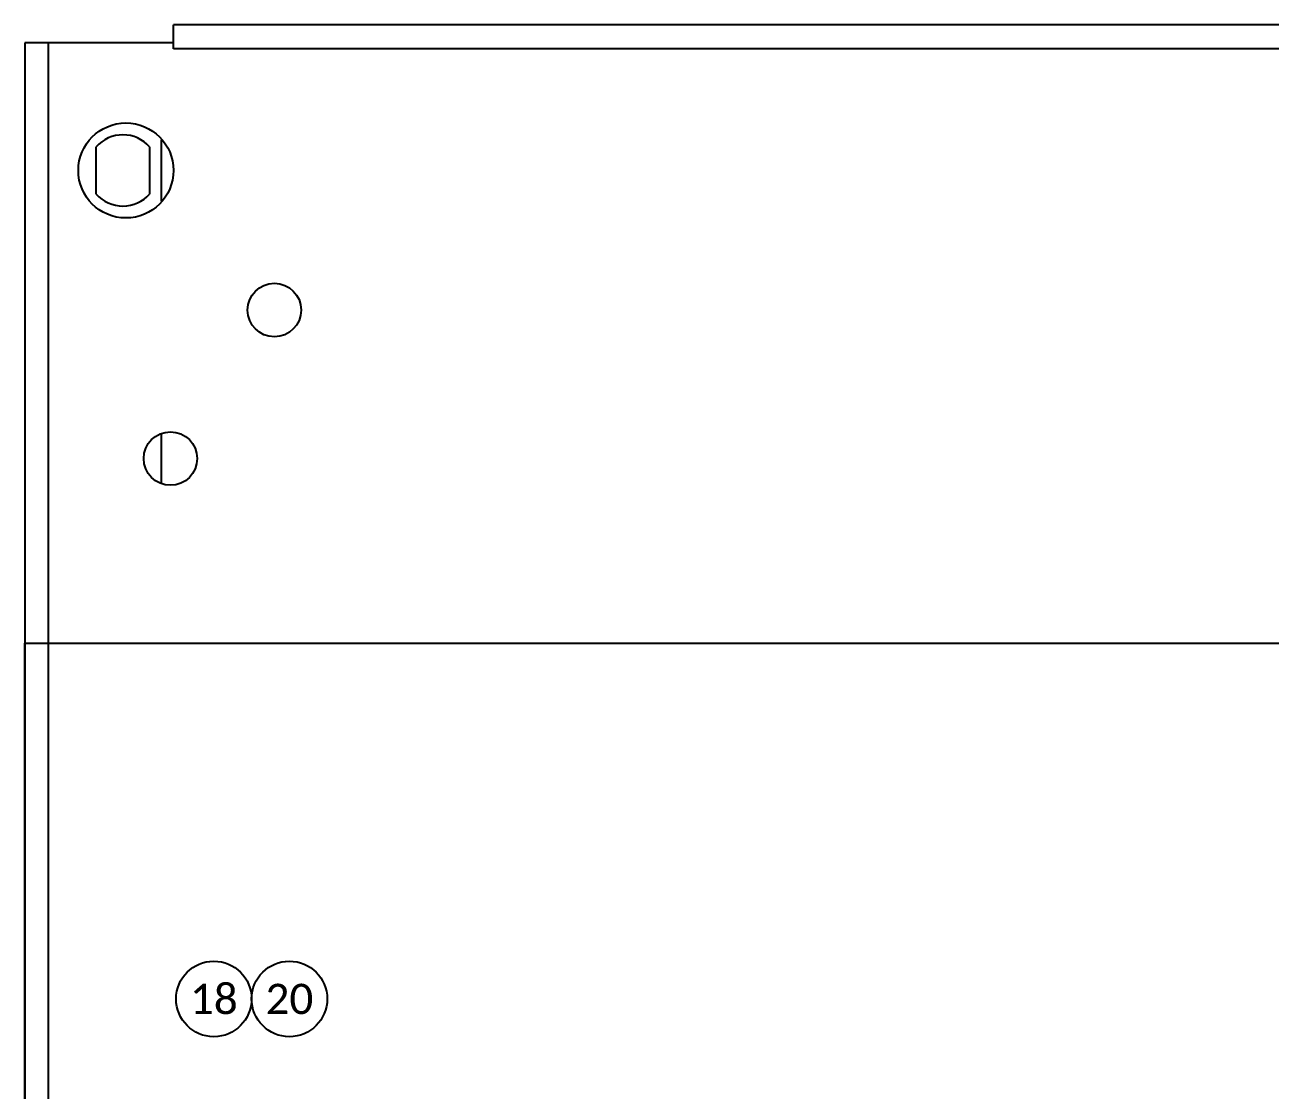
# Model space of a CAD drawing. Header units: inches. Extents: x 0 to 316, y -1 to 150.
# Drawn here: x 250 to 252.063, y 39.136 to 40.901 of the extents above; entities that cross this region are included whole.
import ezdxf
from ezdxf.enums import TextEntityAlignment as Align

# ---------------------------------------------------------------- set-up
doc = ezdxf.new("R2010")
doc.units = ezdxf.units.IN
doc.header["$MEASUREMENT"] = 0
doc.linetypes.add('HIDDEN2', pattern=[0.1875, 0.125, -0.0625])
doc.layers.add('AXIS', color=7, linetype='Continuous')
doc.styles.add('Calibri', font='calibri.ttf')

# ---------------------------------------------------------------- blocks, each defined once
blk = doc.blocks.new('Reference Number')
at = {"color": 6, "linetype": 'Continuous'}
blk.add_circle((0, 0), 0.125, dxfattribs=at)
at = {"color": 6, "linetype": 'Continuous', "style": 'Calibri'}
blk.add_attdef('REFERENCE_#', text='', height=0.1, dxfattribs=at).set_placement((0, 0), align=Align.MIDDLE_CENTER)
blk = doc.blocks.new('Rittal TS8 FloorMount 8018814 Panel')
at = {"color": 3, "linetype": 'Continuous'}
for p, q in [((0.9825, 66.3777), (0.9825, 66.5349)), ((57.9282, 66.5349), (0.9825, 66.5349)), ((0, 66.417), (0, 0)), ((0.9825, 66.417), (0, 66.417))]:
    blk.add_line(p, q, dxfattribs=at)
at = {"color": 9, "linetype": 'Continuous'}
for p, q in [((0.1572, 0), (0.1572, 66.417)), ((57.9282, 66.3777), (0.9825, 66.3777))]:
    blk.add_line(p, q, dxfattribs=at)
at = {"color": 7, "linetype": 'Continuous'}
for p, q in [((0.9039, 65.3699), (0.9039, 65.7742)), ((0.4716, 65.4161), (0.4716, 65.728)), ((0.8253, 65.728), (0.8253, 65.4161)), ((0.9039, 63.503), (0.9039, 63.829))]:
    blk.add_line(p, q, dxfattribs=at)
for start, end in [(41.40962, 138.59038), (221.40962, 318.59038)]:
    blk.add_arc((0.6485, 65.572), 0.2358, start, end, dxfattribs=at)
at = {"layer": 'AXIS', "color": 3, "linetype": 'Continuous'}
for centre, radius in [((0.6681, 65.572), 0.3144), ((1.6506, 64.6485), 0.1769), ((0.9629, 63.666), 0.1769)]:
    blk.add_circle(centre, radius, dxfattribs=at)

msp = doc.modelspace()

# ---------------------------------------------------------------- linework, layer by layer
at = {"linetype": 'Continuous'}
for p, q in [((250, 39.87675), (260.89607, 39.87675)), ((250, 25.21001), (250, 39.81956))]:
    msp.add_line(p, q, dxfattribs=at)
msp.add_lwpolyline([(250, 39.87675), (259.86725, 39.87675), (259.86725, 38.81235), (250, 38.81235)], close=True, dxfattribs=at)

# ---------------------------------------------------------------- block references
at = {"linetype": 'Continuous', "xscale": 0.2504457935124523, "yscale": 0.2504457935124523, "zscale": 0.2504457935124523}
msp.add_blockref('Rittal TS8 FloorMount 8018814 Panel', (250, 24.23776), dxfattribs=at)
at = {"color": 7, "linetype": 'HIDDEN2', "ltscale": 2, "xscale": 0.5008915870249045, "yscale": 0.5008915870249045, "zscale": 0.5008915870249045}
for p, values in [((250.31306, 39.28736), {'REFERENCE_#': '18'}), ((250.43828, 39.28736), {'REFERENCE_#': '20'})]:
    msp.add_blockref('Reference Number', p, dxfattribs=at).add_auto_attribs(values)

doc.saveas('drawing.dxf')
